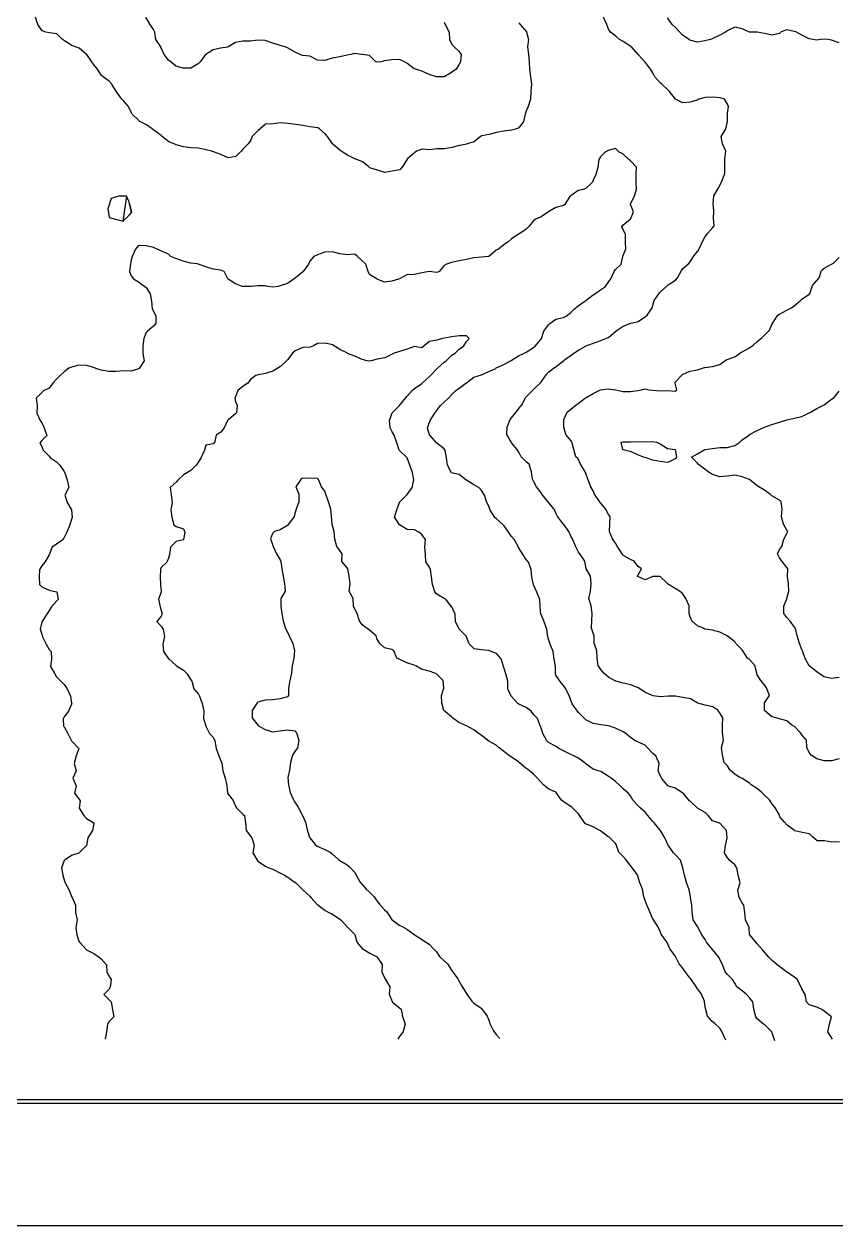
# Model space of a CAD drawing. Extents: x 597 to 1462, y 540 to 1101.
# Drawn here: x 962.3 to 1068.9, y 540 to 697.7 of the extents above; entities that cross this region are included whole.
import ezdxf

# ---------------------------------------------------------------- set-up
doc = ezdxf.new("R2010")
doc.units = 0
for name, color, linetype in [('Frame_Outer', 7, 'CONTINUOUS'), ('Gridlinescont', 7, 'CONTINUOUS'), ('TEST', 7, 'CONTINUOUS')]:
    doc.layers.add(name, color=color, linetype=linetype)

msp = doc.modelspace()

# ---------------------------------------------------------------- linework, layer by layer
at = {"layer": 'Frame_Outer', "color": 7}
msp.add_lwpolyline([(596.917639, 1100.637229), (1462.392328, 1100.637229), (1462.392328, 539.962512), (596.917639, 539.962512), (596.917639, 1100.637229), (1462.392328, 1100.637229), (1462.392328, 539.962512), (596.917639, 539.962512), (596.917639, 1100.637229), (1462.392328, 1100.637229), (1462.392328, 539.962512), (596.917639, 539.962512), (596.917639, 1100.637229)], close=True, dxfattribs=at)
at = {"layer": 'Gridlinescont', "color": 7}
msp.add_lwpolyline([(614.04912, 1084.06444), (1445.260818, 1084.06444), (1445.260818, 556.535283), (614.04912, 556.535283), (614.04912, 1084.06444)], close=True, dxfattribs=at)
msp.add_lwpolyline([(613.57383, 556.060018), (1445.736137, 556.060018)], dxfattribs=at)
at = {"layer": 'TEST', "color": 7}
for points in [[(1027.241109, 697.906064), (1027.404459, 697.661378), (1028.219686, 696.702246), (1028.231539, 696.681643), (1028.499199, 695.703235), (1028.37028, 694.724827), (1028.491438, 693.746476), (1028.565521, 692.768152), (1028.62761, 691.789744), (1028.741741, 690.811336), (1028.892786, 689.832985), (1028.822738, 688.85469), (1028.764572, 687.876225), (1028.438408, 686.89793), (1028.221182, 686.408754), (1028.043156, 685.919522), (1027.854095, 684.941171), (1027.242604, 684.125831), (1026.916468, 683.962593), (1026.264309, 683.784539), (1025.285873, 683.661434), (1024.307437, 683.473192), (1023.329142, 683.228477), (1022.35079, 683.059031), (1022.187468, 682.983367), (1021.372213, 682.284528), (1020.440372, 682.005044), (1020.39341, 681.972532), (1019.415058, 681.786773), (1018.43665, 681.515049), (1017.458327, 681.351812), (1016.479919, 681.351812), (1015.501567, 681.20373), (1014.523159, 681.319498), (1013.789466, 681.026043), (1013.544751, 680.830463), (1012.590219, 680.047804), (1012.565384, 680.015292), (1011.978362, 679.068493), (1011.587145, 678.579261), (1010.608794, 678.416024), (1009.630386, 678.252786), (1008.652062, 678.534246), (1007.673626, 678.850561), (1007.428939, 679.067844), (1006.695162, 679.654894), (1005.71681, 680.038293), (1005.700159, 680.046478), (1004.737781, 680.498062), (1003.881745, 681.024829), (1003.759345, 681.122619), (1002.781022, 681.9924), (1002.76437, 682.004253), (1002.095588, 682.982661), (1001.802134, 683.308826), (1001.068412, 683.961069), (1000.823726, 684.124391), (999.845318, 684.228306), (998.866966, 684.406275), (997.888558, 684.532372), (996.910207, 684.673144), (995.931799, 684.743982), (994.953475, 684.613398), (993.975067, 684.572786), (993.276229, 683.961408), (992.996829, 683.765743), (992.214057, 682.983056), (992.018477, 682.493881), (991.692313, 682.004648), (991.040069, 681.352489), (990.760556, 681.026325), (990.061718, 680.327458), (989.083394, 680.170373), (988.104986, 680.618768), (987.126578, 680.956306), (986.881835, 681.02641), (986.148057, 681.209713), (985.169734, 681.417598), (984.191411, 681.482904), (983.213003, 681.628559), (982.234595, 681.896219), (981.98988, 682.005072), (981.25613, 682.271885), (980.386519, 682.983367), (980.277666, 683.081242), (979.299258, 683.79865), (979.082003, 683.961944), (978.320991, 684.488768), (977.482424, 684.940296), (977.342498, 685.049121), (976.472887, 685.918788), (976.364006, 686.058771), (975.996919, 686.897338), (975.385428, 687.596176), (975.105944, 687.875689), (974.407105, 688.844304), (974.399203, 688.852488), (973.797364, 689.830896), (973.430249, 690.250222), (972.64759, 690.809248), (972.45201, 690.97257), (971.90845, 691.787882), (971.473602, 692.346879), (971.147495, 692.766233), (970.495251, 693.728555), (970.4786, 693.745206), (969.516278, 694.583773), (969.027103, 694.72336), (968.53787, 694.91894), (967.559547, 695.538643), (967.31486, 695.701486), (966.581054, 696.435263), (965.602703, 696.571097), (965.113442, 696.67995), (964.624295, 696.843216), (964.08082, 697.658527), (963.785813, 698.636879)], [(1017.409926, 697.99028), (1017.573163, 697.664115), (1018.062339, 696.685792), (1018.143816, 695.707384), (1018.388503, 695.120334), (1018.714667, 694.729117), (1019.366855, 694.17012), (1019.633696, 693.750766), (1019.562802, 692.77247), (1019.367165, 692.381254), (1019.000135, 691.794204), (1018.388616, 691.349562), (1017.426351, 690.815796), (1017.4097, 690.815796), (1016.431377, 690.815542), (1016.419523, 690.815542), (1015.454944, 691.126974), (1014.476536, 691.563826), (1013.693878, 691.794204), (1013.498298, 691.869867), (1012.519974, 692.577286), (1012.193782, 692.77295), (1011.541566, 693.074081), (1010.563215, 693.017552), (1009.584807, 692.881719), (1009.095631, 692.772837), (1008.606455, 692.740325), (1008.443161, 692.772837), (1007.627878, 693.588121), (1006.64947, 693.739082), (1006.560711, 693.750935), (1005.671316, 693.859816), (1005.18214, 693.750935), (1004.692908, 693.64211), (1003.714556, 693.424884), (1002.736148, 693.261533), (1001.757797, 692.935482), (1000.779389, 692.967994), (999.801065, 693.506051), (998.822657, 693.5875), (998.496578, 693.750737), (997.844334, 694.03025), (996.865982, 694.606858), (996.539818, 694.729145), (995.887574, 694.907228), (994.909251, 695.218547), (993.930843, 695.585662), (992.952492, 695.597515), (991.974084, 695.461681), (990.995732, 695.461681), (990.017324, 695.314785), (989.070525, 694.727734), (989.038013, 694.702899), (988.059661, 694.563707), (987.081253, 694.335417), (986.134482, 693.748395), (986.10197, 693.715883), (985.368193, 692.769084), (985.123506, 692.524341), (984.145154, 691.953744), (983.166746, 691.928908), (982.188338, 692.208336), (981.536151, 692.76739), (981.209987, 692.98473), (980.639305, 693.745686), (980.231748, 694.704874), (980.223564, 694.725476), (979.578771, 695.703828), (979.425326, 696.682236), (979.252719, 697.0084), (978.833365, 697.660644), (978.274311, 698.626973)], [(1069.313782, 590.371919), (1068.335374, 590.324929), (1067.35705, 590.534535), (1066.378699, 590.534535), (1065.791592, 591.023711), (1065.40046, 591.414899), (1064.422052, 591.610479), (1063.4437, 591.838769), (1063.24812, 592.002119), (1062.465434, 592.561201), (1062.098347, 592.980471), (1061.486884, 593.679253), (1061.38376, 593.958766), (1060.834471, 594.937117), (1060.508307, 595.292746), (1060.127759, 595.915384), (1059.529899, 596.481776), (1059.069482, 596.893679), (1058.551491, 597.334002), (1057.723649, 597.872031), (1057.573055, 598.035381), (1056.594647, 598.680541), (1056.239103, 598.850665), (1055.616465, 599.231298), (1054.943844, 599.829186), (1054.638226, 600.372746), (1054.20335, 600.807537), (1053.960723, 601.785945), (1053.843291, 602.76424), (1054.090433, 603.742676), (1053.945116, 604.721), (1053.985728, 605.699436), (1054.010564, 606.677759), (1053.661088, 607.221319), (1053.33498, 607.656167), (1052.682736, 608.090931), (1051.704328, 608.30827), (1050.726005, 608.582816), (1050.637133, 608.634604), (1049.74771, 609.149546), (1048.769302, 609.333273), (1047.790979, 609.52397), (1046.812571, 609.495184), (1045.834247, 609.417121), (1044.855811, 609.566022), (1044.715914, 609.613012), (1043.877347, 609.980126), (1042.898939, 610.585549), (1042.890754, 610.585549), (1041.922026, 611.010915), (1040.943703, 611.201556), (1039.965267, 611.455245), (1039.79266, 611.564098), (1038.986972, 611.979247), (1038.367268, 612.542535), (1038.008394, 612.990929), (1037.645033, 613.520858), (1037.502172, 614.499266), (1037.46966, 615.477589), (1037.134183, 616.455997), (1037.117532, 617.434349), (1037.032414, 617.630014), (1036.762778, 618.4127), (1036.828875, 619.391108), (1036.85371, 620.369432), (1036.737943, 621.347783), (1036.429361, 622.326191), (1036.640125, 623.304599), (1036.705431, 624.282951), (1036.640125, 625.261274), (1036.053102, 626.22893), (1036.0452, 626.240783), (1035.900731, 627.219134), (1035.212673, 628.197542), (1035.072691, 628.414854), (1034.644644, 629.175781), (1034.257576, 630.154104), (1034.094339, 630.433617), (1033.788636, 631.132456), (1033.116016, 632.029302), (1033.04594, 632.110695), (1032.320883, 633.089103), (1032.137495, 633.456104), (1031.880136, 634.067624), (1031.159256, 634.873312), (1031.025906, 635.046032), (1030.256173, 636.02444), (1030.180538, 636.146755), (1029.557899, 637.002848), (1029.202327, 637.65512), (1029.024302, 637.981256), (1028.876191, 638.959579), (1028.573367, 639.93793), (1028.223919, 640.209654), (1027.517376, 640.916282), (1027.245681, 641.527745), (1027.000966, 641.894859), (1026.267188, 642.775308), (1026.201882, 642.873098), (1025.638115, 643.851506), (1025.680307, 644.829829), (1026.071467, 645.808237), (1026.267103, 646.025577), (1026.889657, 646.786532), (1027.245286, 647.275652), (1027.636502, 647.764828), (1028.142018, 648.743264), (1028.223383, 648.832051), (1029.112863, 649.721446), (1029.201622, 649.802895), (1030.098411, 650.699685), (1030.179917, 650.788472), (1030.832132, 651.677923), (1031.158212, 652.08548), (1031.919168, 652.65619), (1032.136479, 652.786774), (1033.11483, 653.57711), (1033.203702, 653.634429), (1034.093069, 654.286786), (1034.582245, 654.612837), (1035.071477, 654.918568), (1036.049829, 655.476042), (1036.294544, 655.591047), (1037.028321, 655.825941), (1038.006729, 656.178295), (1038.975344, 656.569455), (1038.983246, 656.577358), (1039.961598, 657.419226), (1040.124892, 657.549698), (1040.940147, 658.093258), (1041.918583, 658.466892), (1042.16327, 658.528219), (1042.896991, 658.691456), (1043.875399, 659.32036), (1044.061581, 659.50705), (1044.72311, 660.485345), (1044.853638, 660.974521), (1044.984222, 661.463697), (1045.692374, 662.442105), (1045.8323, 662.592698), (1046.729174, 663.420513), (1046.810623, 663.50199), (1047.789031, 664.131995), (1048.055816, 664.39878), (1048.58947, 665.377131), (1048.767439, 665.656616), (1049.582779, 666.355454), (1049.746017, 666.600141), (1050.235305, 667.333947), (1050.724425, 667.920969), (1050.941764, 668.312186), (1051.376612, 669.290509), (1051.70272, 669.84962), (1052.028884, 670.268917), (1052.681128, 671.002723), (1052.876708, 671.247438), (1052.762577, 672.22579), (1052.820715, 673.204198), (1052.756199, 674.182521), (1052.831863, 675.160929), (1053.392864, 676.139252), (1053.659705, 676.628428), (1053.869199, 677.117576), (1054.288524, 678.095984), (1054.288524, 679.074448), (1054.28034, 680.052743), (1054.418657, 681.031095), (1053.983809, 682.009503), (1053.797627, 682.987911), (1054.418826, 683.966234), (1054.62753, 684.944586), (1054.62753, 685.922994), (1054.635714, 686.011809), (1054.758029, 686.90126), (1054.635714, 687.22734), (1054.244498, 687.879584), (1053.657476, 688.042906), (1052.679124, 688.124299), (1051.700716, 688.103696), (1050.862149, 687.877862), (1050.722223, 687.789103), (1049.743787, 687.466185), (1048.765492, 687.38894), (1047.787084, 687.870073), (1047.7789, 687.878257), (1047.003155, 688.856609), (1046.807491, 689.0825), (1045.992264, 689.835073), (1045.828913, 689.974999), (1045.095136, 690.813594), (1044.850449, 691.248442), (1044.524341, 691.792002), (1043.872097, 692.681369), (1043.763244, 692.770184), (1042.893633, 693.736485), (1042.885448, 693.748338), (1041.997408, 694.72669), (1041.915959, 694.796766), (1040.937635, 695.425754), (1040.44846, 695.705267), (1039.959284, 696.140115), (1039.260445, 696.683619), (1038.980932, 697.074835), (1038.785296, 697.661858), (1038.328773, 698.640266)], [(1069.26332, 695.273806), (1068.284856, 695.626922), (1067.795736, 695.708315), (1067.306561, 695.762446), (1066.817385, 695.708315), (1066.328209, 695.63268), (1065.838977, 695.708315), (1065.349801, 695.806105), (1064.371393, 696.251875), (1063.588706, 696.686752), (1063.393126, 696.768144), (1062.414775, 696.95348), (1061.680997, 696.686752), (1061.43631, 696.491087), (1060.457902, 696.267228), (1059.479551, 696.469017), (1058.501227, 696.674503), (1057.522819, 696.674503), (1057.497984, 696.682688), (1056.543424, 697.117451), (1055.565128, 697.30527), (1054.586692, 696.860544), (1054.342006, 696.682575), (1053.608284, 696.29133), (1052.629876, 695.769558), (1052.38519, 695.704251), (1051.651384, 695.508587), (1050.67306, 695.358896), (1049.694652, 695.622774), (1049.596834, 695.704251), (1048.716357, 696.291274), (1048.349299, 696.682518), (1047.737836, 697.334677), (1047.361408, 697.660842), (1046.759259, 698.530481)], [(1068.396785, 564.478346), (1067.811061, 565.452363), (1068.020555, 566.430714), (1068.268543, 567.409122), (1067.321716, 568.1429), (1066.995552, 568.387643), (1066.343364, 568.667043), (1065.364956, 568.974806), (1064.97374, 569.366051), (1064.805959, 570.344374), (1064.386633, 571.07818), (1064.297874, 571.322867), (1063.764164, 572.30119), (1063.40862, 572.627383), (1062.430212, 573.27147), (1062.422028, 573.279655), (1061.4533, 574.032257), (1061.159958, 574.258176), (1060.475061, 574.828914), (1060.030336, 575.236414), (1059.496738, 575.888686), (1059.229897, 576.214766), (1058.518386, 576.997453), (1058.340361, 577.193089), (1057.539922, 578.16066), (1057.53202, 578.172513), (1057.458755, 579.150865), (1056.969579, 580.129284), (1056.911441, 581.107692), (1056.767818, 582.086044), (1056.561966, 582.365528), (1056.136572, 583.064367), (1055.974915, 584.04269), (1056.282283, 585.021127), (1056.008923, 585.99945), (1055.863296, 586.977858), (1055.583783, 587.369018), (1054.931511, 587.95604), (1054.605347, 588.282176), (1054.214215, 588.934364), (1054.36114, 589.912772), (1054.599618, 590.891208), (1054.483455, 591.869531), (1053.627419, 592.834167), (1053.580429, 592.84602), (1052.6487, 593.125533), (1052.10514, 593.824372), (1051.670292, 594.215588), (1050.691941, 594.796514), (1050.683756, 594.804416), (1049.712263, 595.717603), (1049.623504, 595.782909), (1048.815643, 596.761232), (1048.734165, 596.826539), (1047.755842, 597.413589), (1046.777434, 597.731512), (1046.76925, 597.739697), (1045.993985, 598.718133), (1045.798433, 599.085163), (1045.510792, 599.696626), (1045.635563, 600.675034), (1045.228006, 601.653385), (1044.820392, 601.959088), (1044.187368, 602.631624), (1043.841984, 603.02284), (1042.863576, 603.506936), (1042.584092, 603.61006), (1041.885253, 604.09918), (1041.27379, 604.588355), (1040.90676, 604.83307), (1039.928352, 605.300035), (1039.194631, 605.566792), (1038.949916, 605.620922), (1037.971508, 605.762118), (1036.9931, 605.922166), (1036.014748, 606.404963), (1035.874794, 606.544974), (1035.036199, 607.383541), (1034.9138, 607.523523), (1034.220859, 608.501874), (1034.057622, 608.991022), (1033.879568, 609.480282), (1033.380119, 610.458606), (1033.078988, 610.893397), (1032.634319, 611.436957), (1032.100637, 612.275637), (1032.043317, 612.41514), (1032.018482, 613.393548), (1031.87404, 614.371871), (1031.723418, 615.350279), (1031.351506, 616.32863), (1031.121043, 616.980874), (1031.017919, 617.307038), (1030.890665, 618.28539), (1030.554313, 619.263798), (1030.142381, 620.230014), (1030.134479, 620.241867), (1030.009229, 621.220275), (1029.988627, 622.198683), (1029.595802, 623.177007), (1029.160954, 624.131539), (1029.153051, 624.156374), (1028.915646, 625.134726), (1028.834197, 626.113134), (1028.475379, 627.091429), (1028.181953, 627.458572), (1027.805525, 628.070034), (1027.203432, 629.036335), (1027.195248, 629.048188), (1026.641358, 630.026512), (1026.222032, 630.515659), (1025.91839, 631.004948), (1025.243681, 631.894315), (1025.162232, 631.983102), (1024.265442, 632.844077), (1024.082054, 632.961538), (1023.482812, 633.939862), (1023.287175, 634.429094), (1023.042489, 634.91827), (1022.728262, 635.896678), (1022.308937, 636.483615), (1021.982772, 636.87486), (1021.330585, 637.266076), (1020.352177, 637.842346), (1020.319665, 637.854199), (1019.372866, 638.587977), (1018.394514, 638.813388), (1018.386612, 638.83399), (1017.862667, 639.812342), (1017.718987, 640.79075), (1017.568422, 641.769186), (1017.417856, 641.964738), (1016.439505, 642.731394), (1016.414669, 642.748045), (1015.568934, 643.726397), (1015.460081, 643.921977), (1015.24277, 644.704636), (1015.460081, 645.356992), (1015.582368, 645.683072), (1016.177602, 646.66148), (1016.438658, 646.987559), (1016.96043, 647.639803), (1017.416953, 648.09641), (1017.976064, 648.618155), (1018.395361, 649.06971), (1018.922242, 649.596563), (1019.373713, 649.941918), (1020.270615, 650.574971), (1020.352064, 650.629101), (1021.330388, 651.36683), (1021.88947, 651.552984), (1022.308739, 651.675299), (1023.287147, 652.100918), (1024.183936, 652.531392), (1024.265386, 652.58555), (1025.243794, 653.049156), (1026.113462, 653.509517), (1026.222315, 653.561249), (1027.200638, 654.162043), (1027.852882, 654.488151), (1028.179046, 654.642865), (1029.157454, 655.260734), (1029.387832, 655.466559), (1030.13606, 656.375061), (1030.19019, 656.445136), (1030.516326, 657.423488), (1031.114214, 658.25133), (1031.277536, 658.401896), (1032.092791, 658.97746), (1033.071199, 659.217236), (1033.438229, 659.38053), (1034.049692, 659.869706), (1034.538839, 660.358881), (1035.0281, 660.735366), (1035.897767, 661.337459), (1036.006592, 661.43522), (1036.985, 662.165188), (1037.202227, 662.315867), (1037.963239, 662.842606), (1038.615511, 663.294218), (1038.94159, 663.783338), (1039.308705, 664.272626), (1039.742255, 665.250921), (1039.920224, 665.495636), (1040.65403, 666.229442), (1040.889742, 667.207766), (1040.897927, 667.240278), (1041.264928, 668.187077), (1041.224345, 669.165513), (1041.224345, 670.143808), (1040.898152, 670.79608), (1040.734915, 671.122272), (1040.898152, 671.317796), (1041.852684, 672.100511), (1041.87752, 672.133023), (1042.296874, 673.079822), (1041.87752, 674.026593), (1041.860869, 674.059105), (1041.87752, 674.14792), (1042.366696, 675.037372), (1042.660122, 676.015724), (1042.63952, 676.994132), (1042.63952, 677.97254), (1042.693678, 678.950891), (1041.878254, 679.766203), (1041.682674, 679.92944), (1040.899987, 680.712127), (1040.410839, 680.907707), (1039.921692, 681.396939), (1038.943284, 681.152253), (1038.552124, 680.907538), (1037.965073, 680.320516), (1037.74779, 679.929299), (1037.598467, 678.950948), (1037.35378, 677.972624), (1036.986665, 677.238818), (1036.877812, 676.994132), (1036.008173, 676.124464), (1035.682008, 676.015639), (1035.029765, 675.875657), (1034.051441, 675.176818), (1033.855861, 675.03692), (1033.268839, 674.058569), (1033.073146, 673.895219), (1032.094851, 673.639074), (1031.124543, 673.080048), (1031.116358, 673.071864), (1030.138007, 672.443439), (1029.404229, 672.098112), (1029.159542, 671.902419), (1028.507299, 671.119761), (1028.181134, 670.793596), (1027.214862, 670.141437), (1027.203009, 670.133253), (1026.224685, 669.488375), (1025.805331, 669.162324), (1025.246334, 668.727419), (1024.547495, 668.183916), (1024.267982, 668.033294), (1023.298436, 667.205451), (1023.290534, 667.205451), (1022.312126, 667.145761), (1021.333774, 667.03815), (1020.355423, 666.803256), (1019.377015, 666.639963), (1018.398607, 666.410431), (1017.746448, 666.232406), (1017.420283, 666.036826), (1016.76804, 665.254139), (1016.44196, 665.131739), (1015.463524, 665.241862), (1014.485116, 665.076085), (1013.506792, 664.846102), (1012.528469, 664.817315), (1011.569224, 664.273868), (1011.548622, 664.265684), (1010.57027, 663.973442), (1009.591862, 663.86665), (1008.613539, 664.262353), (1008.581027, 664.274207), (1007.634143, 664.861257), (1007.438563, 665.252474), (1007.145193, 666.230825), (1006.656046, 666.665673), (1006.044498, 667.209233), (1005.677496, 667.502575), (1004.69906, 667.453214), (1003.720652, 667.575614), (1002.742329, 667.831307), (1001.763977, 667.779548), (1000.785569, 667.434588), (1000.296422, 667.208753), (999.807133, 666.621703), (999.589907, 666.230486), (998.917936, 665.252135), (998.829148, 665.154373), (997.85074, 664.362768), (997.741887, 664.273981), (996.87222, 663.671832), (995.893812, 663.365338), (995.567732, 663.295262), (994.915488, 663.180285), (994.263216, 663.295262), (993.937052, 663.352582), (992.958757, 663.377417), (992.069277, 663.296053), (991.980462, 663.279402), (991.002054, 663.279402), (990.913267, 663.300004), (990.023815, 663.626112), (989.045492, 664.246803), (989.01298, 664.279315), (988.555328, 665.257666), (988.066152, 665.42096), (987.087744, 665.537546), (986.109336, 665.86944), (985.131013, 666.226648), (985.042198, 666.23455), (984.152831, 666.343432), (983.174423, 666.62619), (982.196071, 666.933502), (981.543828, 667.213015), (981.217663, 667.539151), (980.23934, 667.973914), (979.75008, 668.191254), (979.260932, 668.408452), (978.28258, 668.625791), (977.304172, 668.67995), (976.884931, 668.190774), (976.448164, 667.212366), (976.325764, 666.72319), (976.244372, 666.234014), (976.100297, 665.255691), (976.32616, 664.668556), (976.652352, 664.277424), (977.304568, 663.886208), (978.143163, 663.299157), (978.283145, 663.13592), (978.82662, 662.32058), (979.016951, 661.342285), (979.098316, 660.363877), (979.261638, 660.037769), (979.562797, 659.385525), (979.587632, 658.407117), (979.261468, 658.080953), (978.478781, 657.428681), (978.283201, 657.233129), (978.003688, 656.450442), (977.852728, 655.472034), (977.844826, 654.493683), (978.049465, 653.515275), (977.39914, 652.536923), (977.301266, 652.466876), (976.322942, 652.14565), (975.344619, 652.210928), (974.366211, 652.117597), (973.387859, 652.117597), (972.409451, 652.292378), (971.675674, 652.537092), (971.43093, 652.625908), (970.452607, 652.913125), (969.474199, 652.945637), (968.495791, 652.710716), (968.128761, 652.53808), (967.517298, 652.093354), (966.983588, 651.559757), (966.53889, 651.115003), (966.049715, 650.581349), (965.560539, 649.929105), (964.826761, 649.602941), (964.582046, 649.358198), (963.84824, 648.62442), (963.995165, 647.646097), (963.929859, 646.667773), (964.386494, 645.689365), (964.582046, 645.363258), (964.90821, 644.710929), (965.234318, 643.732606), (964.582046, 643.080334), (964.33736, 642.754254), (964.582046, 642.265022), (964.777683, 641.775846), (965.56037, 640.993159), (965.72372, 640.797523), (966.538975, 640.254019), (966.973823, 639.819171), (967.517383, 639.003831), (967.639698, 638.840594), (967.936765, 637.862186), (968.140135, 636.883834), (967.639839, 635.905539), (967.936935, 634.927103), (968.496017, 633.972599), (968.50787, 633.947764), (968.572358, 632.969356), (968.496722, 632.724641), (968.270916, 631.990948), (967.86779, 631.012512), (967.518314, 630.313701), (967.340345, 630.034188), (966.539822, 629.447138), (965.952856, 629.056034), (965.575186, 628.07757), (965.563333, 628.052734), (965.004251, 627.098202), (964.584981, 626.609026), (964.29164, 626.119879), (964.259128, 625.141471), (964.29164, 624.163119), (964.584981, 623.836955), (965.563333, 623.429398), (966.541741, 623.201024), (966.553594, 623.184373), (966.735317, 622.206049), (966.539652, 621.961363), (965.887465, 621.227557), (965.561329, 620.738381), (965.235165, 620.249233), (964.59898, 619.270825), (964.582328, 619.223835), (964.386748, 618.292079), (964.582328, 617.639835), (964.704728, 617.313671), (965.157949, 616.335234), (965.560962, 615.650422), (965.827803, 615.356996), (965.887522, 614.378672), (965.757022, 613.400321), (966.295079, 612.421913), (966.539794, 612.030696), (967.126788, 611.443674), (967.518032, 611.052458), (967.937358, 610.465407), (968.356712, 609.487056), (968.49661, 608.597632), (968.529122, 608.508817), (968.49661, 608.461855), (968.105365, 607.53007), (967.518371, 606.796293), (967.396028, 606.551606), (967.443018, 605.573198), (967.518681, 605.47538), (968.007914, 604.594903), (968.497089, 603.627276), (968.517692, 603.615422), (969.476852, 602.656177), (969.501688, 602.635575), (969.476852, 602.588613), (969.085692, 601.656772), (968.82458, 600.67842), (969.085692, 599.700125), (968.661681, 598.721717), (969.085692, 597.743253), (968.890056, 596.764958), (969.477078, 596.03118), (969.6404, 595.786437), (969.501264, 594.808114), (970.129632, 593.829706), (970.45574, 593.438574), (971.434148, 592.870714), (971.449952, 592.850112), (971.434148, 592.761353), (971.270854, 591.871874), (970.618667, 590.893466), (970.471714, 589.915142), (970.455062, 589.89454), (969.495817, 588.935295), (969.475215, 588.914693), (968.496807, 588.607776), (967.542275, 587.95556), (967.51744, 587.930725), (967.191275, 586.976193), (967.354202, 585.997841), (967.51744, 585.410734), (967.680677, 585.019603), (968.169937, 584.041195), (968.496017, 583.225855), (968.584889, 583.062617), (969.02953, 582.084266), (969.037714, 581.105858), (969.254997, 580.127534), (969.069605, 579.149115), (969.205495, 578.170764), (969.472336, 577.332197), (969.570098, 577.192186), (970.45066, 576.224616), (970.471262, 576.212762), (971.430479, 575.723615), (972.129318, 575.234439), (972.40883, 575.017128), (973.093643, 574.256172), (973.143003, 573.277764), (973.387746, 572.788588), (973.713882, 572.299412), (973.55056, 571.321089), (973.387746, 570.994953), (972.735474, 570.342681), (973.387746, 569.690437), (973.713882, 569.364273), (973.87712, 568.385922), (974.040442, 567.407626), (973.388198, 566.75527), (973.224876, 566.429218), (973.10829, 565.450754), (972.898796, 564.472459)], [(1069.268513, 601.26135), (1068.29019, 601.007661), (1067.311838, 600.995808), (1066.33343, 601.289149), (1065.599652, 601.778325), (1065.354966, 602.104461), (1065.028858, 602.756733), (1064.988246, 603.735141), (1064.376784, 604.43398), (1064.198814, 604.71338), (1063.398263, 605.513903), (1063.072098, 605.691872), (1062.419939, 606.250955), (1061.441531, 606.548078), (1060.952356, 606.670365), (1060.463123, 606.792765), (1059.484772, 607.632799), (1059.476587, 607.64945), (1059.476587, 608.627858), (1059.484772, 608.64451), (1060.137044, 609.606831), (1059.729487, 610.585126), (1059.484772, 610.976342), (1058.995624, 611.563336), (1058.506477, 612.297114), (1058.465865, 612.541801), (1058.207208, 613.520209), (1057.526601, 614.302924), (1057.265602, 614.498504), (1056.656792, 615.476912), (1056.547939, 615.599199), (1055.691846, 616.45532), (1055.569531, 616.618557), (1054.591123, 617.414678), (1054.558611, 617.43528), (1053.611812, 617.924456), (1052.63346, 618.169171), (1051.655052, 618.305033), (1051.410366, 618.413858), (1050.676588, 618.74005), (1049.942782, 619.392209), (1049.698067, 620.044538), (1049.57578, 620.370617), (1049.587634, 621.349025), (1049.152786, 622.327433), (1048.717994, 622.97962), (1048.326778, 623.305785), (1047.73984, 623.631949), (1046.761432, 624.270336), (1046.72892, 624.282189), (1045.782036, 625.228988), (1044.803685, 625.228988), (1043.825361, 624.771421), (1042.846953, 625.228988), (1042.758138, 625.2615), (1042.846953, 625.350287), (1043.336101, 626.239739), (1042.846953, 626.565931), (1042.357778, 627.218175), (1041.868545, 627.435486), (1040.890194, 628.033346), (1040.801407, 628.196583), (1040.137761, 629.174991), (1039.911842, 629.59426), (1039.520626, 630.153314), (1039.129494, 631.131722), (1039.178883, 632.110074), (1039.221837, 633.088482), (1038.934253, 633.41459), (1038.62855, 634.066833), (1037.955901, 634.894648), (1037.829466, 635.045241), (1037.155237, 636.023649), (1036.977267, 636.442975), (1036.664226, 637.002086), (1036.29999, 637.980381), (1035.998859, 638.850133), (1035.954268, 638.958958), (1035.333436, 639.93731), (1035.020338, 640.648876), (1034.726997, 640.915661), (1034.433542, 641.894069), (1034.192609, 642.872392), (1034.042015, 643.050362), (1033.413026, 643.850885), (1033.124934, 644.829208), (1033.136787, 645.807616), (1033.550694, 646.786024), (1034.03987, 647.177184), (1034.773648, 647.764207), (1035.018391, 647.904104), (1035.996686, 648.644909), (1036.160036, 648.742728), (1036.975264, 649.231903), (1037.934509, 649.721051), (1037.955111, 649.728953), (1038.933462, 649.828803), (1039.91187, 649.732227), (1039.958832, 649.720374), (1040.890617, 649.475687), (1041.869025, 649.475687), (1042.84732, 649.631191), (1043.336496, 649.719978), (1043.825756, 649.859961), (1044.314904, 649.719978), (1044.80408, 649.662659), (1045.782403, 649.598143), (1046.760839, 649.609996), (1047.739247, 649.555838), (1047.983962, 649.71868), (1047.739247, 650.608132), (1047.706735, 650.696947), (1047.739247, 650.729459), (1048.686046, 651.676258), (1048.718558, 651.70877), (1049.69691, 652.166478), (1050.675318, 652.32932), (1051.607046, 652.655485), (1051.654065, 652.667338), (1052.632473, 652.7651), (1053.610796, 653.023277), (1054.426108, 653.634739), (1054.589345, 653.692087), (1055.567753, 654.069362), (1056.383093, 654.612922), (1056.545964, 654.688585), (1057.524372, 655.246398), (1057.975955, 655.591725), (1058.502695, 656.0809), (1059.187592, 656.570076), (1059.480962, 656.89624), (1060.133206, 657.548484), (1060.45937, 658.282262), (1060.581685, 658.526977), (1061.242113, 659.5053), (1061.437693, 659.6277), (1062.416129, 660.157629), (1063.003152, 660.483821), (1063.394368, 660.763306), (1064.209623, 661.462144), (1064.372861, 661.625382), (1065.351269, 662.277626), (1065.473612, 662.440863), (1065.770679, 663.419271), (1066.32979, 664.071543), (1066.655926, 664.397622), (1066.98209, 665.37603), (1067.308198, 665.702138), (1068.286606, 666.191286), (1068.531292, 666.354608), (1069.265014, 667.088386)], [(1060.829532, 564.274714), (1060.480028, 565.315259), (1060.382267, 565.478553), (1059.50179, 566.359114), (1059.33844, 566.456904), (1058.523212, 567.155743), (1058.34513, 567.435228), (1058.088195, 568.413579), (1057.935936, 569.391987), (1057.544804, 569.843458), (1057.088169, 570.370395), (1056.566396, 570.805187), (1055.867558, 571.348747), (1055.588045, 571.837894), (1055.261881, 572.327042), (1054.609722, 572.979314), (1054.308478, 573.305478), (1053.957365, 574.283802), (1053.631314, 574.936074), (1053.467963, 575.262238), (1052.652736, 576.230824), (1052.644552, 576.239009), (1051.88464, 577.217417), (1051.675118, 577.543496), (1051.255877, 578.195712), (1050.748301, 579.174176), (1050.696569, 579.262947), (1050.121062, 580.152342), (1049.962679, 581.13075), (1049.926046, 582.109101), (1049.768961, 583.087396), (1049.719572, 583.413589), (1049.597173, 584.065861), (1049.230171, 585.044269), (1048.96666, 586.022564), (1048.740769, 586.984914), (1048.740769, 587.001565), (1048.432667, 587.979916), (1047.765607, 588.713694), (1047.532774, 588.958437), (1046.852562, 589.936845), (1046.787255, 590.025632), (1046.379755, 590.915084), (1045.80896, 591.886577), (1045.800776, 591.894762), (1045.013884, 592.873113), (1044.830552, 593.068637), (1044.178308, 593.851437), (1043.852257, 594.242568), (1043.174811, 594.829675), (1042.87368, 595.130863), (1042.244719, 595.808168), (1041.895272, 596.419659), (1041.569164, 596.786661), (1040.91692, 597.320343), (1040.472166, 597.765069), (1039.938512, 598.298751), (1039.327021, 598.743477), (1038.959991, 599.010261), (1037.981583, 599.6329), (1037.655532, 599.721659), (1037.003175, 599.93897), (1036.024852, 600.634704), (1035.949216, 600.70001), (1035.046021, 601.352254), (1034.458998, 601.678334), (1034.067782, 601.864516), (1033.08943, 602.345253), (1032.466848, 602.656685), (1032.111192, 602.887035), (1031.132868, 603.42924), (1030.915529, 603.635093), (1030.380351, 604.613445), (1030.15446, 605.347223), (1030.045664, 605.591909), (1029.665031, 606.570317), (1029.17594, 607.059493), (1028.849775, 607.548669), (1028.197532, 608.037845), (1027.219124, 608.465919), (1027.079226, 608.527246), (1026.240546, 609.489483), (1026.232362, 609.505287), (1025.778548, 610.483695), (1025.799151, 611.462047), (1025.498415, 612.440455), (1025.265581, 613.255795), (1025.218563, 613.419032), (1024.90476, 614.397384), (1024.286835, 615.087982), (1023.587996, 615.375679), (1023.308483, 615.515633), (1022.330075, 615.593639), (1021.351752, 615.702492), (1020.699508, 616.354736), (1020.373344, 617.286577), (1020.36149, 617.333567), (1019.39519, 618.299812), (1019.387288, 618.311665), (1018.907736, 619.290073), (1018.853577, 620.268396), (1018.418729, 621.222928), (1018.406876, 621.247764), (1017.637961, 622.2262), (1017.442438, 622.307565), (1016.464086, 622.878303), (1016.184573, 623.204439), (1015.893235, 624.182762), (1015.746282, 625.16117), (1015.625181, 626.139606), (1015.485283, 626.419006), (1014.996023, 627.11793), (1014.971187, 628.096281), (1014.897132, 629.074604), (1014.956878, 630.053012), (1014.505295, 630.705256), (1014.086025, 631.031364), (1013.526943, 631.332608), (1012.54862, 631.381178), (1011.570212, 632.002039), (1011.558358, 632.009941), (1010.918137, 632.988293), (1011.209899, 633.966644), (1011.537728, 634.945052), (1011.57024, 634.992014), (1012.501968, 635.923743), (1012.548987, 635.970733), (1013.20123, 636.902574), (1013.418542, 637.880926), (1013.282595, 638.859334), (1012.898378, 639.837657), (1012.548987, 640.806356), (1012.540802, 640.814541), (1011.567869, 641.741443), (1011.535357, 641.793175), (1011.20225, 642.771611), (1010.870357, 643.749934), (1010.590844, 644.18481), (1010.346158, 644.728286), (1010.245517, 645.706694), (1010.584325, 646.685102), (1010.592509, 646.693286), (1011.561999, 647.662748), (1011.570184, 647.670932), (1012.338957, 648.640535), (1012.54845, 648.866369), (1013.200638, 649.618943), (1013.526802, 649.876301), (1014.505125, 650.545732), (1014.547346, 650.59752), (1015.483138, 651.458467), (1015.610872, 651.575928), (1016.461631, 652.46538), (1016.550418, 652.554167), (1017.439898, 653.336854), (1017.684584, 653.532434), (1018.418306, 654.26624), (1018.863032, 654.510926), (1019.396714, 655.04458), (1020.008176, 655.48925), (1020.375291, 656.076272), (1020.701371, 656.467488), (1020.375291, 656.793596), (1019.396883, 656.818432), (1018.418532, 656.664592), (1017.440124, 656.511543), (1017.195409, 656.469351), (1016.461631, 656.224608), (1015.483308, 656.04376), (1014.813848, 655.490774), (1014.504984, 655.235476), (1013.526576, 655.385646), (1012.548225, 655.058692), (1011.569817, 654.737861), (1010.836095, 654.511942), (1010.591409, 654.410879), (1009.612972, 653.932314), (1008.634564, 653.72934), (1007.819309, 653.53376), (1007.655987, 653.497128), (1007.329908, 653.53376), (1006.677664, 653.684354), (1005.69934, 654.120895), (1004.720932, 654.504689), (1004.709079, 654.512874), (1003.74275, 655.00205), (1002.960092, 655.491225), (1002.764399, 655.641791), (1001.786104, 655.858312), (1000.807696, 655.792244), (1000.248698, 655.491056), (999.829344, 655.318336), (998.850936, 655.2935), (997.872613, 654.836921), (997.527229, 654.510729), (996.894176, 653.682886), (996.730939, 653.532321), (995.915599, 652.779747), (995.589435, 652.553913), (994.937191, 652.162696), (993.958868, 651.86927), (992.98046, 651.690906), (992.700947, 651.575928), (992.002108, 651.08664), (991.625708, 650.597577), (991.023531, 650.20636), (990.33299, 649.61931), (990.045292, 648.803998), (989.936439, 648.640761), (990.045292, 648.151585), (990.240844, 647.662324), (990.175538, 646.684001), (990.045066, 646.544104), (989.066715, 645.786986), (988.996639, 645.705593), (988.522986, 644.727157), (988.088138, 644.168075), (987.501087, 643.748749), (987.260069, 642.770426), (987.109476, 642.619832), (986.131152, 642.444261), (985.935572, 641.792102), (985.513311, 640.813694), (985.152801, 640.242956), (984.847126, 639.835427), (984.174562, 639.117962), (983.739714, 638.856935), (983.196154, 638.569209), (982.462376, 637.878611), (982.217661, 637.599098), (981.465172, 636.90026), (981.584609, 635.921908), (981.690978, 634.9435), (981.540413, 633.965177), (981.674242, 632.986769), (981.938148, 632.008417), (982.217661, 631.763731), (983.196069, 631.465027), (983.382251, 631.030179), (983.198948, 630.051771), (983.198948, 630.043868), (982.22054, 629.805278), (981.486734, 629.071472), (981.364419, 628.093177), (981.242019, 627.604001), (980.997332, 627.114825), (980.263611, 626.381047), (980.165765, 626.136332), (980.153911, 625.157924), (980.182698, 624.179516), (980.264176, 623.290121), (980.27236, 623.201334), (980.264176, 623.176499), (979.908547, 622.221967), (980.124588, 621.243559), (980.264542, 620.754383), (980.386886, 620.265207), (980.264542, 620.02052), (979.677548, 619.286743), (980.264542, 618.699692), (980.544055, 618.308476), (980.699503, 617.330152), (980.482277, 616.351716), (980.591074, 615.373393), (981.243289, 614.411072), (981.255142, 614.39442), (982.219778, 613.538328), (982.415358, 613.415928), (983.198017, 612.926752), (983.687192, 612.437576), (984.176453, 611.654918), (984.274243, 611.459281), (984.567585, 610.48093), (985.154635, 609.747152), (985.317872, 609.502409), (985.644037, 608.524114), (985.872411, 607.545677), (985.831799, 606.567269), (986.13293, 605.612822), (986.141115, 605.587986), (986.620582, 604.609578), (987.109758, 604.120403), (987.327041, 603.631255), (987.482545, 602.652847), (987.82711, 601.674496), (988.088166, 601.022252), (988.227668, 600.696088), (988.381592, 599.717736), (988.658622, 598.739441), (988.870514, 597.761005), (988.996159, 596.782597), (989.066235, 596.643094), (989.718507, 595.804527), (990.044558, 595.070693), (990.153412, 594.826006), (991.023079, 593.956282), (991.218631, 593.847429), (991.349244, 592.869021), (991.44249, 591.89067), (992.001657, 591.108011), (992.164499, 590.912431), (992.49055, 589.934023), (992.294998, 588.955615), (992.882021, 587.977263), (992.979839, 587.854948), (993.958247, 587.176655), (994.284298, 586.998686), (994.93657, 586.792861), (995.914894, 586.265078), (996.47406, 586.020363), (996.893302, 585.753522), (997.871738, 585.051663), (997.883591, 585.043761), (998.84992, 584.077432), (998.866571, 584.065579), (999.828892, 583.227012), (999.937746, 583.087114), (1000.807357, 582.120785), (1000.81921, 582.108932), (1001.786894, 581.375154), (1002.27607, 581.130468), (1002.765217, 580.885753), (1003.743653, 580.233509), (1003.86594, 580.15206), (1004.722061, 579.187497), (1004.733915, 579.175644), (1005.698466, 578.211065), (1005.710319, 578.199212), (1005.942672, 577.220804), (1006.67645, 576.382237), (1006.872115, 576.24265), (1007.654802, 575.753474), (1008.633153, 575.273075), (1008.645007, 575.265173), (1009.28345, 574.286821), (1009.254663, 573.308413), (1009.610207, 572.525726), (1009.707997, 572.330146), (1010.295019, 571.351738), (1010.212356, 570.373443), (1010.58884, 569.414198), (1010.613676, 569.393596), (1011.568208, 568.610909), (1011.763873, 568.415329), (1011.959453, 567.437006), (1012.301929, 566.45857), (1012.057214, 565.480162), (1011.568039, 564.827974), (1011.323352, 564.50181)], [(1069.26857, 611.935729), (1068.290246, 611.823178), (1067.311838, 612.024488), (1066.578032, 612.513663), (1066.333317, 612.691717), (1065.354909, 613.480049), (1065.346725, 613.491902), (1064.819957, 614.47031), (1064.484, 615.448633), (1064.375147, 615.644298), (1064.095662, 616.426985), (1063.773251, 617.405308), (1063.536721, 618.383744), (1063.396739, 618.579296), (1062.837741, 619.361983), (1062.418415, 619.851215), (1062.027171, 620.340306), (1061.998384, 621.318714), (1062.40961, 622.297151), (1062.417794, 622.321986), (1062.662481, 623.276518), (1062.641879, 624.254842), (1062.505227, 625.233165), (1062.525829, 626.211573), (1062.416948, 626.374415), (1061.8054, 627.189783), (1061.438399, 627.678903), (1061.171529, 628.168191), (1061.438399, 628.755129), (1061.764535, 629.146345), (1061.997396, 630.124753), (1062.416637, 630.858475), (1062.52549, 631.103161), (1062.416637, 631.298826), (1061.981789, 632.081513), (1061.717883, 633.059921), (1061.805005, 634.038272), (1061.682662, 635.016596), (1061.437975, 635.21226), (1060.459567, 635.799254), (1060.263987, 635.994834), (1059.4813, 636.553917), (1058.747523, 636.973242), (1058.502836, 637.11314), (1057.524428, 637.935733), (1057.499592, 637.952384), (1056.54506, 638.278577), (1055.566709, 638.51141), (1054.588301, 638.371795), (1053.609949, 638.278577), (1052.631626, 638.581288), (1052.088094, 638.930792), (1051.653218, 639.286816), (1050.797125, 639.90937), (1050.67481, 640.104921), (1049.892151, 640.887693), (1050.67481, 641.322456), (1051.634055, 641.866016), (1051.654657, 641.874201), (1052.633065, 642.005152), (1053.611389, 642.159076), (1054.58974, 642.147222), (1055.568148, 642.394393), (1056.220392, 642.845892), (1056.546556, 643.139346), (1057.511107, 643.824159), (1057.52296, 643.832343), (1058.501284, 644.357164), (1059.460444, 644.801833), (1059.481046, 644.810017), (1060.459454, 645.156248), (1061.437806, 645.452891), (1062.392338, 645.779027), (1062.417174, 645.787212), (1063.395469, 645.975426), (1064.37382, 646.236538), (1065.352228, 646.69306), (1065.461081, 646.758367), (1066.330721, 647.247599), (1067.297022, 647.736775), (1067.308875, 647.744677), (1068.287226, 648.470327), (1068.613391, 648.71507), (1069.265634, 649.553693)], [(1047.744835, 640.643091), (1046.766399, 640.188911), (1045.788076, 640.32847), (1044.809752, 640.479854), (1043.831344, 640.817391), (1043.586601, 640.887467), (1042.852824, 641.180922), (1041.874472, 641.621188), (1040.896177, 641.853627), (1040.875575, 641.86548), (1040.650079, 642.843803), (1040.894766, 642.90911), (1041.873174, 642.90911), (1042.851525, 642.954491), (1043.829933, 642.890793), (1044.808285, 642.915629), (1045.297517, 642.839965), (1045.786693, 642.644413), (1046.765016, 642.024794), (1047.743424, 641.867681), (1047.755278, 641.867681), (1047.937396, 640.889273), (1047.741731, 640.644587)], [(1054.396446, 564.35924), (1053.847976, 565.562853), (1053.603261, 565.939337), (1052.95096, 566.54143), (1052.624853, 566.786145), (1052.006927, 567.519923), (1051.716351, 568.498246), (1051.646275, 568.987506), (1051.605664, 569.476682), (1051.178944, 570.45509), (1050.666428, 571.088058), (1050.470848, 571.433414), (1049.801078, 572.41185), (1049.688105, 572.5452), (1049.024205, 573.390145), (1048.709584, 573.830468), (1048.295592, 574.368553), (1047.790499, 575.346904), (1047.730809, 575.432051), (1047.067954, 576.325312), (1046.752457, 577.077886), (1046.624808, 577.303833), (1045.913778, 578.282157), (1045.77388, 578.608321), (1045.464903, 579.260491), (1044.846978, 580.238928), (1044.795246, 580.347781), (1044.439674, 581.217477), (1044.000508, 582.1958), (1043.817205, 582.68506), (1043.633902, 583.174208), (1043.461605, 584.15256), (1043.056532, 585.130968), (1042.839192, 585.913654), (1042.769116, 586.109234), (1042.015132, 587.087586), (1041.860446, 587.332273), (1041.273452, 588.06605), (1040.882292, 588.517634), (1040.355439, 589.044458), (1040.019115, 590.022895), (1039.904109, 590.162792), (1039.065458, 591.001472), (1038.925532, 591.099234), (1037.947209, 591.816699), (1037.680396, 591.979965), (1036.968801, 592.335565), (1035.990477, 592.752209), (1035.820213, 592.958034), (1035.151713, 593.936442), (1035.011815, 594.087064), (1034.183973, 594.914878), (1034.033379, 595.023731), (1033.054971, 595.689606), (1032.783191, 595.893371), (1032.134193, 596.871722), (1032.076083, 596.916314), (1031.09776, 597.361011), (1030.461829, 597.850187), (1030.119267, 598.27829), (1029.601333, 598.828623), (1029.140916, 599.263386), (1028.529453, 599.806946), (1028.162338, 600.062329), (1027.286998, 600.785439), (1027.183874, 600.883229), (1026.205522, 601.533638), (1025.879358, 601.763621), (1025.227199, 602.28545), (1024.656405, 602.741973), (1024.248848, 603.068109), (1023.270496, 603.617313), (1023.11993, 603.720437), (1022.292032, 604.393058), (1021.847362, 604.698789), (1021.31368, 605.065791), (1020.335357, 605.602013), (1020.139692, 605.677648), (1019.357033, 606.033305), (1018.500912, 606.655831), (1018.378625, 606.77823), (1017.400302, 607.620551), (1017.3924, 607.632404), (1017.112887, 608.610728), (1017.076254, 609.589051), (1017.388392, 610.567459), (1017.293453, 611.54581), (1016.423841, 612.41545), (1016.179155, 612.524331), (1015.445433, 612.791172), (1014.467025, 613.067778), (1013.68431, 613.502626), (1013.48873, 613.584019), (1012.510322, 613.869261), (1011.531999, 614.340996), (1011.205863, 614.480893), (1010.798306, 615.459245), (1010.553591, 615.622539), (1009.575183, 615.850856), (1008.988161, 616.437879), (1008.597001, 617.090122), (1008.499239, 617.416315), (1007.618649, 618.150093), (1007.325251, 618.394779), (1006.64041, 618.883955), (1006.297934, 619.373131), (1005.988195, 620.351454), (1005.662002, 621.003811), (1005.515106, 621.329862), (1005.465717, 622.30827), (1004.949786, 623.286678), (1005.10244, 624.26503), (1004.949786, 625.243381), (1004.771817, 626.221789), (1004.68303, 626.344161), (1003.998133, 627.200282), (1004.046704, 628.178605), (1003.704227, 628.606652), (1003.321223, 629.156929), (1003.071174, 630.135337), (1002.970534, 631.113745), (1002.725791, 632.060487), (1002.717606, 632.092999), (1002.618631, 633.071436), (1002.549374, 634.049759), (1002.237941, 635.02811), (1001.89919, 636.006518), (1001.748512, 636.397735), (1001.329242, 636.984757), (1000.909945, 637.963109), (1000.770019, 638.126402), (999.791611, 638.072272), (998.813259, 638.14153), (998.595976, 637.963504), (997.943733, 636.985152), (998.361845, 636.006829), (998.325241, 635.028421), (997.999133, 634.050013), (997.835839, 633.463047), (997.713496, 633.071831), (996.987846, 632.093479), (996.857318, 631.897843), (995.87891, 631.359758), (995.145132, 631.115071), (994.900418, 630.870356), (994.633576, 630.136578), (994.900418, 629.402772), (994.976053, 629.158086), (995.390045, 628.179762), (995.879221, 627.397047), (995.982345, 627.201411), (996.123936, 626.223059), (996.277775, 625.244651), (996.438162, 624.266356), (996.531493, 623.28792), (995.987933, 622.309597), (995.979748, 621.33116), (996.121311, 620.352837), (996.296035, 619.374429), (996.597589, 618.396106), (996.855032, 617.90693), (997.087866, 617.417754), (997.572441, 616.439346), (997.772029, 615.460938), (997.702771, 614.482587), (997.456815, 613.504263), (997.388291, 612.525855), (997.148148, 611.547447), (996.977093, 610.569096), (996.977093, 609.590744), (996.854722, 609.42745), (995.876286, 609.171277), (994.89799, 609.019893), (993.919639, 608.968162), (992.941231, 608.701377), (992.852444, 608.612506), (992.207566, 607.634182), (992.207566, 606.655774), (992.941372, 605.688204), (992.961974, 605.67635), (993.921163, 605.13279), (994.899514, 604.837755), (995.877866, 604.942544), (996.856274, 605.089384), (997.834682, 604.942544), (998.030262, 604.697829), (998.323604, 603.719421), (998.16079, 602.741013), (997.834682, 602.251838), (997.50849, 601.762662), (997.247378, 600.784367), (997.113604, 599.80593), (996.896688, 598.827607), (996.9835, 597.849199), (997.181958, 596.870876), (997.628293, 595.892468), (997.834033, 595.59128), (998.253359, 594.913947), (998.76356, 593.935595), (998.812921, 593.854146), (999.21156, 592.957357), (999.424355, 591.978949), (999.75495, 591.000625), (999.791583, 590.924962), (1000.482209, 590.021879), (1000.769906, 589.809027), (1001.748342, 589.383718), (1002.459824, 589.043217), (1002.726581, 588.817382), (1003.541921, 588.064752), (1003.705158, 587.942409), (1004.683566, 587.343759), (1005.009646, 587.086401), (1005.661974, 586.387562), (1005.832154, 586.108049), (1006.360813, 585.129726), (1006.640326, 584.78437), (1007.178354, 584.151233), (1007.618649, 583.784231), (1008.230112, 583.17274), (1008.597255, 582.65475), (1008.910239, 582.194417), (1009.57555, 581.438428), (1009.881196, 581.21615), (1010.507222, 580.237799), (1010.55424, 580.190837), (1011.532535, 579.454745), (1011.888163, 579.259108), (1012.510802, 578.916592), (1013.419219, 578.280661), (1013.489295, 578.226531), (1014.467618, 577.628643), (1014.87526, 577.302507), (1015.44597, 576.941996), (1016.004967, 576.324071), (1016.424321, 575.923851), (1016.821634, 575.345747), (1017.40256, 574.78246), (1017.859139, 574.367339), (1018.380883, 573.543476), (1018.467271, 573.388762), (1019.202742, 572.41041), (1019.35946, 572.149298), (1019.758015, 571.431918), (1020.337868, 570.459578), (1020.346053, 570.451393), (1021.047516, 569.472985), (1021.319212, 569.215598), (1022.297563, 568.539225), (1022.344525, 568.494634), (1023.070372, 567.516226), (1023.276197, 566.957143), (1023.409575, 566.537874), (1023.88766, 565.559466), (1024.25469, 565.107882), (1024.74395, 564.581143)]]:
    msp.add_lwpolyline(points, dxfattribs=at)
for points in [[(975.763634, 675.152349), (974.656589, 675.152349), (973.703948, 674.827963), (973.272854, 673.488085), (973.458161, 672.337352), (975.280865, 671.849954)], [(976.362369, 672.98096), (976.12883, 674.152351)], [(976.362369, 672.980621), (976.362369, 672.98096)]]:
    msp.add_lwpolyline(points, close=True, dxfattribs=at)
for points in [[(976.12883, 674.152351), (975.956731, 674.862733), (975.935733, 674.441968), (975.763634, 675.152349)], [(975.280865, 671.849954), (975.716531, 672.387616), (975.538195, 671.994932), (976.362369, 672.980621)]]:
    msp.add_open_spline(points, degree=3, dxfattribs=at)

doc.saveas('drawing.dxf')
